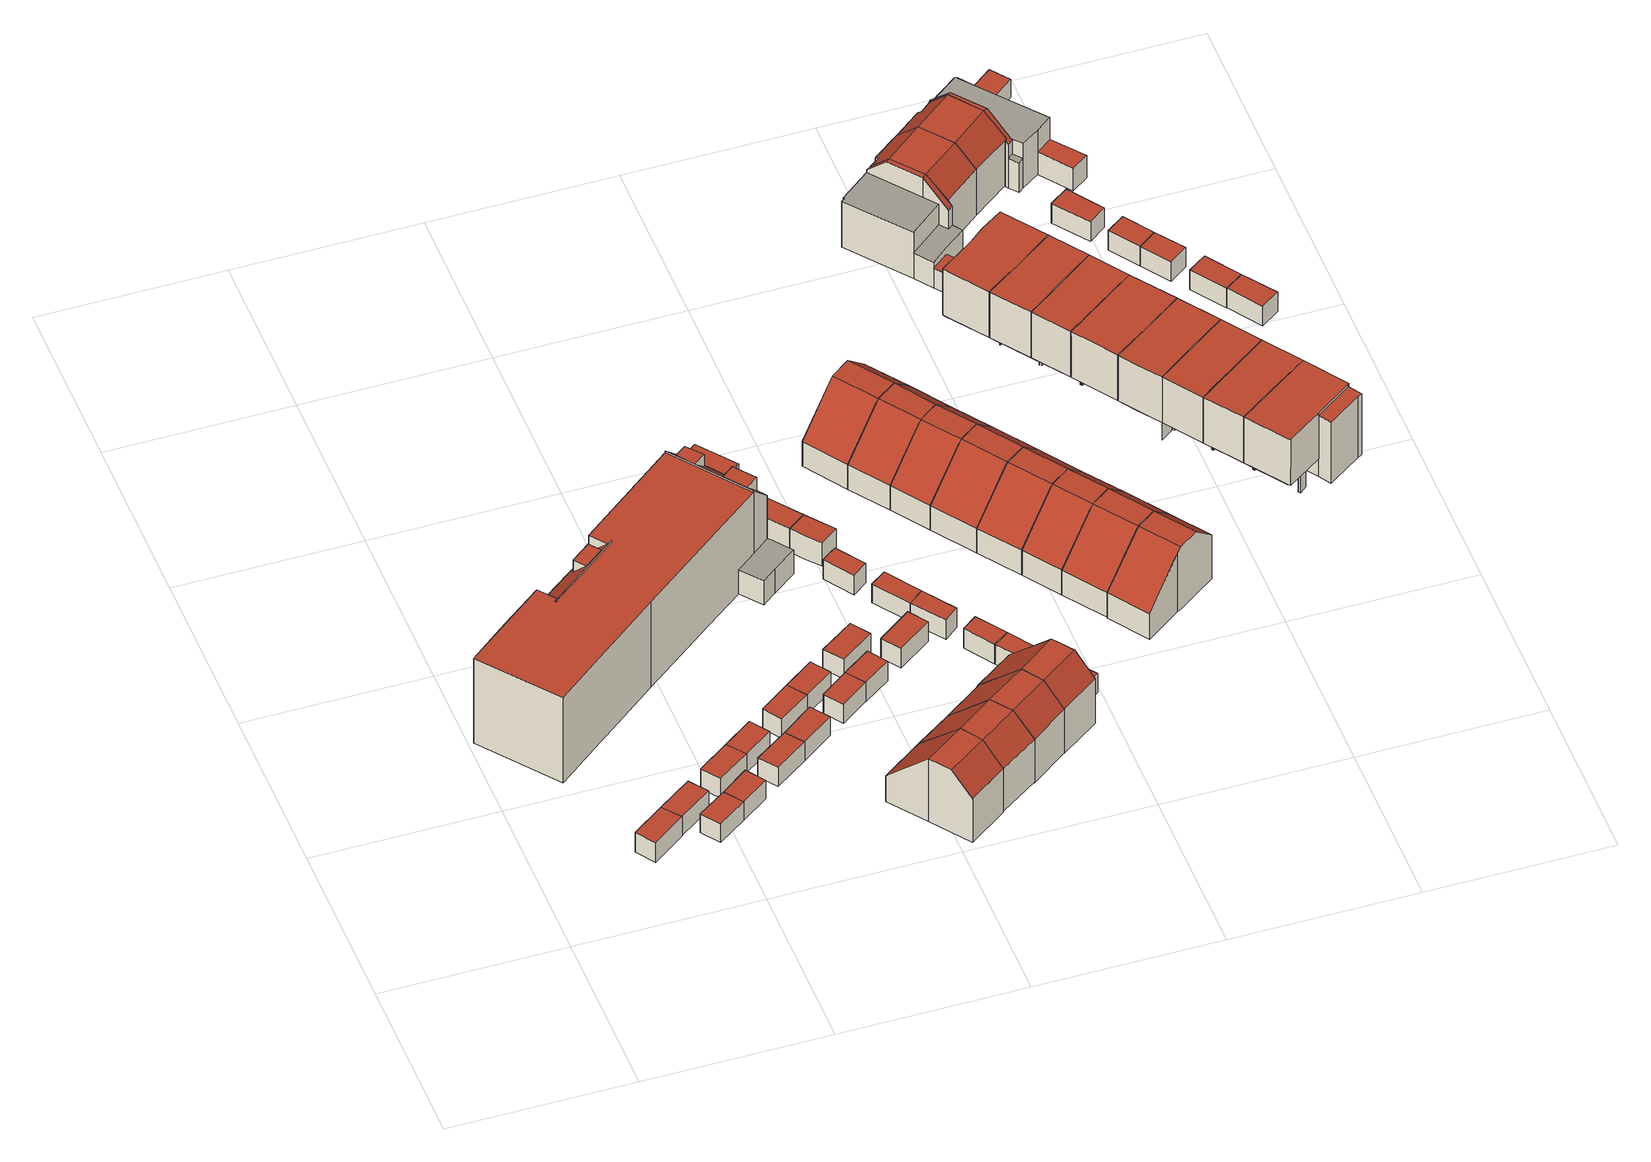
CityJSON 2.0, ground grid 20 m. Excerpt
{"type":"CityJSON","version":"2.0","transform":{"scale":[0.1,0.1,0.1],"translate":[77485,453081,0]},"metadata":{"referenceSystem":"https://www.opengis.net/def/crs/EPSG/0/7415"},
"CityObjects":{
"building1":{"type":"Building","attributes":{"Volume":26.71,"Dakoppervlakte":10.58,"Muuroppervlakte":34.33,"Vloeroppervlakte":10.58,"hoogte_Z_max_in_m_NAP":2.97,"GEB_DOEL":"onbekend","dateOfConstruction":"1979-01-01","measuredHeight":2.52},"geometry":[{"type":"Solid","lod":"2","boundaries":[[[[0,1,2,3]],[[4,5,6,7]],[[3,5,4,0]],[[3,2,6,5]],[[6,2,1,7]],[[0,4,7,1]]]],"semantics":{"surfaces":[{"type":"GroundSurface"},{"type":"RoofSurface"},{"type":"WallSurface"}],"values":[[0,1,2,2,2,2]]}}]},
"building2":{"type":"Building","attributes":{"Volume":26.73,"Dakoppervlakte":10.63,"Muuroppervlakte":34.3,"Vloeroppervlakte":10.63,"hoogte_Z_max_in_m_NAP":2.97,"GEB_DOEL":"onbekend","dateOfConstruction":"1979-01-01","measuredHeight":2.51},"geometry":[{"type":"Solid","lod":"2","boundaries":[[[[8,9,10,11]],[[12,13,4,7]],[[10,9,7,4]],[[12,7,9,8]],[[11,13,12,8]],[[11,10,4,13]]]],"semantics":{"surfaces":[{"type":"GroundSurface"},{"type":"RoofSurface"},{"type":"WallSurface"}],"values":[[0,1,2,2,2,2]]}}]},
"building3":{"type":"Building","attributes":{"Volume":22.64,"Dakoppervlakte":9.04,"Muuroppervlakte":30.84,"Vloeroppervlakte":9.04,"hoogte_Z_max_in_m_NAP":2.97,"GEB_DOEL":"onbekend","dateOfConstruction":"1979-01-01","measuredHeight":2.51},"geometry":[{"type":"Solid","lod":"2","boundaries":[[[[14,15,16,17]],[[18,19,20,21]],[[15,19,18,16]],[[15,14,20,19]],[[17,21,20,14]],[[18,21,17,16]]]],"semantics":{"surfaces":[{"type":"GroundSurface"},{"type":"RoofSurface"},{"type":"WallSurface"}],"values":[[0,1,2,2,2,2]]}}]},
"building4":{"type":"Building","attributes":{"Volume":22.48,"Dakoppervlakte":9.05,"Muuroppervlakte":30.59,"Vloeroppervlakte":9.05,"hoogte_Z_max_in_m_NAP":2.97,"GEB_DOEL":"onbekend","dateOfConstruction":"1979-01-01","measuredHeight":2.48},"geometry":[{"type":"Solid","lod":"2","boundaries":[[[[16,22,23,17]],[[18,21,24,25]],[[16,17,21,18]],[[17,23,24,21]],[[22,25,24,23]],[[25,22,16,18]]]],"semantics":{"surfaces":[{"type":"GroundSurface"},{"type":"RoofSurface"},{"type":"WallSurface"}],"values":[[0,1,2,2,2,2]]}}]},
"building5":{"type":"Building","attributes":{"Volume":25.51,"Dakoppervlakte":10.01,"Muuroppervlakte":33.46,"Vloeroppervlakte":10.01,"hoogte_Z_max_in_m_NAP":2.97,"GEB_DOEL":"onbekend","dateOfConstruction":"1979-01-01","measuredHeight":2.55},"geometry":[{"type":"Solid","lod":"2","boundaries":[[[[26,27,28,29]],[[30,31,32,33]],[[26,29,32,31]],[[29,28,33,32]],[[30,33,28,27]],[[26,31,30,27]]]],"semantics":{"surfaces":[{"type":"GroundSurface"},{"type":"RoofSurface"},{"type":"WallSurface"}],"values":[[0,1,2,2,2,2]]}}]},
"building6":{"type":"Building","attributes":{"Volume":4342.75,"Dakoppervlakte":389.38,"Muuroppervlakte":1122.23,"Vloeroppervlakte":396.57,"hoogte_Z_max_in_m_NAP":12.02,"GEB_DOEL":"woonfunctie","dateOfConstruction":"1979-01-01","measuredHeight":11.56},"children":["building6-1","building6-2","building6-3"],"geometry":[{"type":"Solid","lod":"2","boundaries":[[[[34,35,36,37,38,39,40,41]],[[42,43,44,45,46,47,48,49,50,51,52,53,54,55,56,57,58,59,60,61,62,63,64,65]],[[66,67,68,69,70,71,72,73,74]],[[75,76,77,78,79,80,81,82,83,84,85,86,87,88,89,90,91,92,93]],[[94,95,93,92,96,97,80,79],[98,99,100,101]],[[102,103,104,105,106,107,108],[109,110,111,112],[113,114,115,116]],[[117,118,119,120,121,122]],[[123,124,125,126,127,128,129,130,131,132,133,134]],[[59,58,84,83]],[[55,87,86,85,84,58,57,56]],[[65,64,63,96,91,90]],[[96,92,91]],[[81,80,97]],[[60,59,83,82,81,97,62,61]],[[77,76,75,95,94,78]],[[75,93,95]],[[96,63,62,97]],[[79,78,94]],[[104,103,133,132,117]],[[105,122,125,124,106]],[[90,107,106,124,42,65]],[[102,68,46,45,133,103]],[[119,118,131,41,40]],[[39,120,119,40]],[[121,120,39,38,126]],[[125,122,121,126]],[[70,53,52,71]],[[71,52,51,50,73,72]],[[73,50,49,74]],[[67,66,74,49,48,47]],[[47,46,68,67]],[[108,89,69,68,102]],[[88,87,55,54,53,70,69,89]],[[107,90,89,108]],[[124,123,43,42]],[[134,44,43,123]],[[44,134,133,45]],[[34,41,131,130]],[[35,34,130,129]],[[36,35,129,128]],[[37,36,128,127]],[[126,38,37,127]],[[104,117,122,105]],[[117,132,131,118]],[[135,98,101,136]],[[136,101,100]],[[135,136,100,99]],[[135,99,98]],[[110,109,137,138]],[[109,112,137]],[[138,137,112,111]],[[138,111,110]],[[115,139,140,116]],[[115,114,139]],[[140,139,114,113]],[[113,116,140]]]],"semantics":{"surfaces":[{"type":"GroundSurface"},{"type":"OuterFloorSurface"},{"type":"RoofSurface"},{"type":"OuterCeilingSurface"},{"type":"WallSurface"}],"values":[[0,0,1,2,2,2,2,3,4,4,4,4,4,4,4,4,4,4,4,4,4,4,4,4,4,4,4,4,4,4,4,4,4,4,4,4,4,4,4,4,4,4,4,4,2,4,4,4,2,4,4,4,2,4,4,4]]}}]},
"building6-1":{"type":"BuildingInstallation","attributes":{"relationToConstruction":"outside"},"parents":["building6"],"geometry":[{"type":"MultiSurface","lod":"2","boundaries":[[[135,98,101,136]],[[136,101,100]],[[135,136,100,99]],[[135,99,98]]],"semantics":{"surfaces":[{"type":"RoofSurface"},{"type":"WallSurface"}],"values":[0,1,1,1]}}]},
"building6-2":{"type":"BuildingInstallation","attributes":{"relationToConstruction":"outside"},"parents":["building6"],"geometry":[{"type":"MultiSurface","lod":"2","boundaries":[[[110,109,137,138]],[[109,112,137]],[[138,137,112,111]],[[138,111,110]]],"semantics":{"surfaces":[{"type":"RoofSurface"},{"type":"WallSurface"}],"values":[0,1,1,1]}}]},
"building6-3":{"type":"BuildingInstallation","attributes":{"relationToConstruction":"outside"},"parents":["building6"],"geometry":[{"type":"MultiSurface","lod":"2","boundaries":[[[115,139,140,116]],[[115,114,139]],[[140,139,114,113]],[[113,116,140]]],"semantics":{"surfaces":[{"type":"RoofSurface"},{"type":"WallSurface"}],"values":[0,1,1,1]}}]},
"building7":{"type":"Building","attributes":{"Volume":23.68,"Dakoppervlakte":9.41,"Muuroppervlakte":31.78,"Vloeroppervlakte":9.41,"hoogte_Z_max_in_m_NAP":2.97,"GEB_DOEL":"onbekend","dateOfConstruction":"1979-01-01","measuredHeight":2.52},"geometry":[{"type":"Solid","lod":"2","boundaries":[[[[141,142,143,144]],[[145,146,31,30]],[[143,142,30,31]],[[142,141,145,30]],[[145,141,144,146]],[[146,144,143,31]]]],"semantics":{"surfaces":[{"type":"GroundSurface"},{"type":"RoofSurface"},{"type":"WallSurface"}],"values":[[0,1,2,2,2,2]]}}]},
"building8":{"type":"Building","attributes":{"Volume":25.99,"Dakoppervlakte":10.45,"Muuroppervlakte":33.55,"Vloeroppervlakte":10.45,"hoogte_Z_max_in_m_NAP":2.97,"GEB_DOEL":"onbekend","dateOfConstruction":"1979-01-01","measuredHeight":2.49},"geometry":[{"type":"Solid","lod":"2","boundaries":[[[[147,148,149,150]],[[151,152,153,154]],[[150,152,151,147]],[[150,149,153,152]],[[148,154,153,149]],[[154,148,147,151]]]],"semantics":{"surfaces":[{"type":"GroundSurface"},{"type":"RoofSurface"},{"type":"WallSurface"}],"values":[[0,1,2,2,2,2]]}}]},
"building9":{"type":"Building","attributes":{"Volume":26.31,"Dakoppervlakte":10.45,"Muuroppervlakte":33.96,"Vloeroppervlakte":10.45,"hoogte_Z_max_in_m_NAP":2.97,"GEB_DOEL":"onbekend","dateOfConstruction":"1979-01-01","measuredHeight":2.52},"geometry":[{"type":"Solid","lod":"2","boundaries":[[[[155,148,147,156]],[[157,158,151,154]],[[147,148,154,151]],[[148,155,157,154]],[[157,155,156,158]],[[156,147,151,158]]]],"semantics":{"surfaces":[{"type":"GroundSurface"},{"type":"RoofSurface"},{"type":"WallSurface"}],"values":[[0,1,2,2,2,2]]}}]},
"building10":{"type":"Building","attributes":{"Volume":25.04,"Dakoppervlakte":9.87,"Muuroppervlakte":33.01,"Vloeroppervlakte":9.87,"hoogte_Z_max_in_m_NAP":2.97,"GEB_DOEL":"onbekend","dateOfConstruction":"1979-01-01","measuredHeight":2.54},"geometry":[{"type":"Solid","lod":"2","boundaries":[[[[159,160,161,162]],[[163,164,165,166]],[[162,164,163,159]],[[162,161,165,164]],[[160,166,165,161]],[[160,159,163,166]]]],"semantics":{"surfaces":[{"type":"GroundSurface"},{"type":"RoofSurface"},{"type":"WallSurface"}],"values":[[0,1,2,2,2,2]]}}]},
"building11":{"type":"Building","attributes":{"Volume":24.36,"Dakoppervlakte":9.55,"Muuroppervlakte":32.52,"Vloeroppervlakte":9.55,"hoogte_Z_max_in_m_NAP":2.97,"GEB_DOEL":"onbekend","dateOfConstruction":"1979-01-01","measuredHeight":2.55},"geometry":[{"type":"Solid","lod":"2","boundaries":[[[[167,160,159,168]],[[169,170,163,166]],[[159,160,166,163]],[[160,167,169,166]],[[168,170,169,167]],[[159,163,170,168]]]],"semantics":{"surfaces":[{"type":"GroundSurface"},{"type":"RoofSurface"},{"type":"WallSurface"}],"values":[[0,1,2,2,2,2]]}}]},
"building12":{"type":"Building","attributes":{"Volume":361.46,"Dakoppervlakte":69.65,"Muuroppervlakte":185.6,"Vloeroppervlakte":53.46,"hoogte_Z_max_in_m_NAP":8.83,"GEB_DOEL":"woonfunctie","dateOfConstruction":"1979-01-01","measuredHeight":8.3},"geometry":[{"type":"Solid","lod":"2","boundaries":[[[[171,172,173,174,175,176,177,178]],[[179,180,181,182]],[[183,184,181,180]],[[183,185,186,184]],[[174,173,182,181,184,175]],[[173,172,179,182]],[[177,176,186,185]],[[186,176,175,184]],[[178,177,185,183,180,179,172,171]]]],"semantics":{"surfaces":[{"type":"GroundSurface"},{"type":"RoofSurface"},{"type":"WallSurface"}],"values":[[0,1,1,1,2,2,2,2,2]]}}]},
"building13":{"type":"Building","attributes":{"Volume":22.53,"Dakoppervlakte":9.01,"Muuroppervlakte":30.74,"Vloeroppervlakte":9.01,"hoogte_Z_max_in_m_NAP":2.97,"GEB_DOEL":"onbekend","dateOfConstruction":"1979-01-01","measuredHeight":2.5},"geometry":[{"type":"Solid","lod":"2","boundaries":[[[[187,188,189,190]],[[191,192,193,194]],[[189,188,194,193]],[[188,187,191,194]],[[190,192,191,187]],[[189,193,192,190]]]],"semantics":{"surfaces":[{"type":"GroundSurface"},{"type":"RoofSurface"},{"type":"WallSurface"}],"values":[[0,1,2,2,2,2]]}}]},
"building14":{"type":"Building","attributes":{"Volume":22.7,"Dakoppervlakte":9,"Muuroppervlakte":30.99,"Vloeroppervlakte":9,"hoogte_Z_max_in_m_NAP":2.97,"GEB_DOEL":"onbekend","dateOfConstruction":"1979-01-01","measuredHeight":2.52},"geometry":[{"type":"Solid","lod":"2","boundaries":[[[[195,196,197,198]],[[193,192,199,200]],[[192,193,195,198]],[[198,197,199,192]],[[199,197,196,200]],[[195,193,200,196]]]],"semantics":{"surfaces":[{"type":"GroundSurface"},{"type":"RoofSurface"},{"type":"WallSurface"}],"values":[[0,1,2,2,2,2]]}}]},
"building15":{"type":"Building","attributes":{"Volume":27.38,"Dakoppervlakte":10.67,"Muuroppervlakte":35.08,"Vloeroppervlakte":12.13,"hoogte_Z_max_in_m_NAP":2.97,"GEB_DOEL":"onbekend","dateOfConstruction":"1979-01-01","measuredHeight":2.57},"geometry":[{"type":"Solid","lod":"2","boundaries":[[[[201,202,203,204]],[[205,206,207,208]],[[205,201,204,206]],[[203,207,206,204]],[[202,208,207,203]],[[202,201,205,208]]]],"semantics":{"surfaces":[{"type":"GroundSurface"},{"type":"RoofSurface"},{"type":"WallSurface"}],"values":[[0,1,2,2,2,2]]}}]},
"building16":{"type":"Building","attributes":{"Volume":340.91,"Dakoppervlakte":65.6,"Muuroppervlakte":182.63,"Vloeroppervlakte":50.4,"hoogte_Z_max_in_m_NAP":8.83,"GEB_DOEL":"woonfunctie","dateOfConstruction":"1979-01-01","measuredHeight":8.27},"geometry":[{"type":"Solid","lod":"2","boundaries":[[[[209,210,211,212,213,214,215,216]],[[180,217,218,183]],[[183,218,219,185]],[[220,217,180,179]],[[215,219,218,216]],[[185,219,215,214]],[[210,220,179,211]],[[218,217,220,210,209,216]],[[212,211,179,180,183,185,214,213]]]],"semantics":{"surfaces":[{"type":"GroundSurface"},{"type":"RoofSurface"},{"type":"WallSurface"}],"values":[[0,1,1,1,2,2,2,2,2]]}}]},
"building17":{"type":"Building","attributes":{"Volume":37.18,"Dakoppervlakte":13.52,"Muuroppervlakte":44.12,"Vloeroppervlakte":13.52,"hoogte_Z_max_in_m_NAP":3.51,"GEB_DOEL":"onbekend","dateOfConstruction":"1979-01-01","measuredHeight":2.75},"geometry":[{"type":"Solid","lod":"2","boundaries":[[[[221,222,223,224,225]],[[226,227,228,229,230]],[[221,225,226,230]],[[224,227,226,225]],[[227,224,223,222,229,228]],[[222,221,230,229]]]],"semantics":{"surfaces":[{"type":"GroundSurface"},{"type":"RoofSurface"},{"type":"WallSurface"}],"values":[[0,1,2,2,2,2]]}}]},
"building18":{"type":"Building","attributes":{"Volume":359.3,"Dakoppervlakte":68.65,"Muuroppervlakte":186.5,"Vloeroppervlakte":52.71,"hoogte_Z_max_in_m_NAP":8.83,"GEB_DOEL":"woonfunctie","dateOfConstruction":"1979-01-01","measuredHeight":8.35},"geometry":[{"type":"Solid","lod":"2","boundaries":[[[[231,232,233,234,235,236,237,238,239]],[[240,241,217,220]],[[218,217,241,242]],[[243,244,219,218,242]],[[243,242,241,240,235,234,233,232]],[[237,236,220,217,218,219,239,238]],[[240,220,236,235]],[[219,244,243,232,231,239]]]],"semantics":{"surfaces":[{"type":"GroundSurface"},{"type":"RoofSurface"},{"type":"WallSurface"}],"values":[[0,1,1,1,2,2,2,2]]}}]},
"building19":{"type":"Building","attributes":{"Volume":27.81,"Dakoppervlakte":11,"Muuroppervlakte":35.24,"Vloeroppervlakte":11,"hoogte_Z_max_in_m_NAP":2.97,"GEB_DOEL":"onbekend","dateOfConstruction":"1979-01-01","measuredHeight":2.53},"geometry":[{"type":"Solid","lod":"2","boundaries":[[[[245,246,247,248]],[[249,250,251,252]],[[247,251,250,248]],[[251,247,246,252]],[[245,249,252,246]],[[250,249,245,248]]]],"semantics":{"surfaces":[{"type":"GroundSurface"},{"type":"RoofSurface"},{"type":"WallSurface"}],"values":[[0,1,2,2,2,2]]}}]},
"building20":{"type":"Building","attributes":{"Volume":27.63,"Dakoppervlakte":8.92,"Muuroppervlakte":37.95,"Vloeroppervlakte":8.92,"hoogte_Z_max_in_m_NAP":3.51,"GEB_DOEL":"onbekend","dateOfConstruction":"1979-01-01","measuredHeight":3.1},"geometry":[{"type":"Solid","lod":"2","boundaries":[[[[253,254,255,256,257]],[[258,230,229,259,260]],[[256,255,258,260]],[[254,230,258,255]],[[254,253,229,230]],[[253,257,256,260,259,229]]]],"semantics":{"surfaces":[{"type":"GroundSurface"},{"type":"RoofSurface"},{"type":"WallSurface"}],"values":[[0,1,2,2,2,2]]}}]},
"building21":{"type":"Building","attributes":{"Volume":18.77,"Dakoppervlakte":7.33,"Muuroppervlakte":29.19,"Vloeroppervlakte":7.33,"hoogte_Z_max_in_m_NAP":2.99,"GEB_DOEL":"onbekend","dateOfConstruction":"1979-01-01","measuredHeight":2.56},"geometry":[{"type":"MultiSurface","lod":"2","boundaries":[[[261,262,263,264,265]],[[266,267,268,269,270]],[[268,265,264,263,270]],[[263,262,266,270]],[[261,267,266,262]],[[265,268,267,261]]],"semantics":{"surfaces":[{"type":"GroundSurface"},{"type":"RoofSurface"},{"type":"WallSurface"}],"values":[0,1,2,2,2,2]}}]},
"building22":{"type":"Building","attributes":{"Volume":22.37,"Dakoppervlakte":8.81,"Muuroppervlakte":32.76,"Vloeroppervlakte":8.81,"hoogte_Z_max_in_m_NAP":2.99,"GEB_DOEL":"onbekend","dateOfConstruction":"1979-01-01","measuredHeight":2.54},"geometry":[{"type":"Solid","lod":"2","boundaries":[[[[271,272,273,274]],[[275,276,277,278]],[[273,272,278,277]],[[278,272,271,275]],[[274,276,275,271]],[[274,273,277,276]]]],"semantics":{"surfaces":[{"type":"GroundSurface"},{"type":"RoofSurface"},{"type":"WallSurface"}],"values":[[0,1,2,2,2,2]]}}]},
"building23":{"type":"Building","attributes":{"Volume":20.79,"Dakoppervlakte":8.11,"Muuroppervlakte":31.36,"Vloeroppervlakte":8.11,"hoogte_Z_max_in_m_NAP":2.99,"GEB_DOEL":"onbekend","dateOfConstruction":"1979-01-01","measuredHeight":2.56},"geometry":[{"type":"Solid","lod":"2","boundaries":[[[[279,280,281,282]],[[277,283,284,278]],[[279,282,283,277]],[[282,281,284,283]],[[280,278,284,281]],[[279,277,278,280]]]],"semantics":{"surfaces":[{"type":"GroundSurface"},{"type":"RoofSurface"},{"type":"WallSurface"}],"values":[[0,1,2,2,2,2]]}}]},
"building24":{"type":"Building","attributes":{"Volume":357.18,"Dakoppervlakte":67.71,"Muuroppervlakte":187.38,"Vloeroppervlakte":52.01,"hoogte_Z_max_in_m_NAP":8.83,"GEB_DOEL":"woonfunctie","dateOfConstruction":"1979-01-01","measuredHeight":8.39},"geometry":[{"type":"Solid","lod":"2","boundaries":[[[[285,286,287,288,289,290,291,292]],[[293,294,241,240]],[[241,294,295,242]],[[242,295,296,243]],[[286,296,295,287]],[[243,296,286,285]],[[293,240,290,289]],[[295,294,293,289,288,287]],[[291,290,240,241,242,243,285,292]]]],"semantics":{"surfaces":[{"type":"GroundSurface"},{"type":"RoofSurface"},{"type":"WallSurface"}],"values":[[0,1,1,1,2,2,2,2,2]]}}]},
"building25":{"type":"Building","attributes":{"Volume":19.16,"Dakoppervlakte":7.46,"Muuroppervlakte":29.48,"Vloeroppervlakte":7.46,"hoogte_Z_max_in_m_NAP":2.99,"GEB_DOEL":"onbekend","dateOfConstruction":"1979-01-01","measuredHeight":2.57},"geometry":[{"type":"Solid","lod":"2","boundaries":[[[[297,298,299,300]],[[301,302,303,304]],[[297,300,304,303]],[[300,299,301,304]],[[298,302,301,299]],[[302,298,297,303]]]],"semantics":{"surfaces":[{"type":"GroundSurface"},{"type":"RoofSurface"},{"type":"WallSurface"}],"values":[[0,1,2,2,2,2]]}}]},
"building26":{"type":"Building","attributes":{"Volume":19.4,"Dakoppervlakte":7.45,"Muuroppervlakte":29.85,"Vloeroppervlakte":7.45,"hoogte_Z_max_in_m_NAP":2.99,"GEB_DOEL":"onbekend","dateOfConstruction":"1979-01-01","measuredHeight":2.61},"geometry":[{"type":"Solid","lod":"2","boundaries":[[[[297,300,305,306]],[[303,307,308,304]],[[297,306,307,303]],[[308,307,306,305]],[[300,304,308,305]],[[297,303,304,300]]]],"semantics":{"surfaces":[{"type":"GroundSurface"},{"type":"RoofSurface"},{"type":"WallSurface"}],"values":[[0,1,2,2,2,2]]}}]},
"building27":{"type":"Building","attributes":{"Volume":27.61,"Dakoppervlakte":10.99,"Muuroppervlakte":34.96,"Vloeroppervlakte":10.99,"hoogte_Z_max_in_m_NAP":2.99,"GEB_DOEL":"onbekend","dateOfConstruction":"1979-01-01","measuredHeight":2.51},"geometry":[{"type":"Solid","lod":"2","boundaries":[[[[309,310,311,312]],[[313,314,315,316]],[[312,314,313,309]],[[312,311,315,314]],[[310,316,315,311]],[[316,310,309,313]]]],"semantics":{"surfaces":[{"type":"GroundSurface"},{"type":"RoofSurface"},{"type":"WallSurface"}],"values":[[0,1,2,2,2,2]]}}]},
"building28":{"type":"Building","attributes":{"Volume":376.79,"Dakoppervlakte":72.17,"Muuroppervlakte":187.95,"Vloeroppervlakte":55.83,"hoogte_Z_max_in_m_NAP":9.15,"GEB_DOEL":"woonfunctie","dateOfConstruction":"1979-01-01","measuredHeight":8.27},"geometry":[{"type":"Solid","lod":"2","boundaries":[[[[317,318,319,320,321,322,323,324]],[[325,326,327,328]],[[329,330,327,326]],[[331,332,325,328]],[[331,328,327,319,318,317]],[[317,324,332,331]],[[321,320,330,329]],[[319,327,330,320]],[[332,324,323,322,321,329,326,325]]]],"semantics":{"surfaces":[{"type":"GroundSurface"},{"type":"RoofSurface"},{"type":"WallSurface"}],"values":[[0,1,1,1,2,2,2,2,2]]}}]},
"building29":{"type":"Building","attributes":{"Volume":341.43,"Dakoppervlakte":65.79,"Muuroppervlakte":182.32,"Vloeroppervlakte":50.9,"hoogte_Z_max_in_m_NAP":9.15,"GEB_DOEL":"woonfunctie","dateOfConstruction":"1979-01-01","measuredHeight":8.23},"geometry":[{"type":"Solid","lod":"2","boundaries":[[[[324,323,322,321,333,334,335,336]],[[332,337,338,325]],[[329,326,339,340]],[[339,326,325,338]],[[324,332,325,326,322,323]],[[324,336,337,332]],[[340,333,321,329]],[[326,329,321,322]],[[337,336,335,334,333,340,339,338]]]],"semantics":{"surfaces":[{"type":"GroundSurface"},{"type":"RoofSurface"},{"type":"WallSurface"}],"values":[[0,1,1,1,2,2,2,2,2]]}}]},
"building30":{"type":"Building","attributes":{"Volume":329.2,"Dakoppervlakte":62.95,"Muuroppervlakte":181.96,"Vloeroppervlakte":48.7,"hoogte_Z_max_in_m_NAP":9.15,"GEB_DOEL":"woonfunctie","dateOfConstruction":"1979-01-01","measuredHeight":8.29},"geometry":[{"type":"Solid","lod":"2","boundaries":[[[[333,341,342,343,344,336,335,334]],[[345,346,339,338]],[[347,340,339,346]],[[337,348,345,338]],[[338,339,334,335,336,337]],[[336,344,348,337]],[[341,333,340,347]],[[334,339,340,333]],[[348,344,343,342,341,347,346,345]]]],"semantics":{"surfaces":[{"type":"GroundSurface"},{"type":"RoofSurface"},{"type":"WallSurface"}],"values":[[0,1,1,1,2,2,2,2,2]]}}]},
"building31":{"type":"Building","attributes":{"Volume":379.45,"Dakoppervlakte":72.59,"Muuroppervlakte":188.64,"Vloeroppervlakte":56.15,"hoogte_Z_max_in_m_NAP":9.15,"GEB_DOEL":"woonfunctie","dateOfConstruction":"1979-01-01","measuredHeight":8.29},"geometry":[{"type":"Solid","lod":"2","boundaries":[[[[341,349,350,351,352,344,343,342]],[[348,353,354,345]],[[345,354,355,346]],[[356,347,346,355]],[[350,349,356,355]],[[349,341,347,356]],[[344,352,353,348]],[[352,351,350,355,354,353]],[[347,341,342,343,344,348,345,346]]]],"semantics":{"surfaces":[{"type":"GroundSurface"},{"type":"RoofSurface"},{"type":"WallSurface"}],"values":[[0,1,1,1,2,2,2,2,2]]}}]},
"building32":{"type":"Building","attributes":{"Volume":364.55,"Dakoppervlakte":69.95,"Muuroppervlakte":186.25,"Vloeroppervlakte":54.11,"hoogte_Z_max_in_m_NAP":9.15,"GEB_DOEL":"woonfunctie","dateOfConstruction":"1979-01-01","measuredHeight":8.27},"geometry":[{"type":"Solid","lod":"2","boundaries":[[[[357,358,352,351,350,349,359,360]],[[361,354,353,362]],[[355,354,361,363]],[[363,364,356,355]],[[360,359,364,363,361,357]],[[364,359,349,356]],[[352,358,362,353]],[[361,362,358,357]],[[356,349,350,351,352,353,354,355]]]],"semantics":{"surfaces":[{"type":"GroundSurface"},{"type":"RoofSurface"},{"type":"WallSurface"}],"values":[[0,1,1,1,2,2,2,2,2]]}}]},
"building33":{"type":"Building","attributes":{"Volume":329.26,"Dakoppervlakte":63.24,"Muuroppervlakte":181.44,"Vloeroppervlakte":48.92,"hoogte_Z_max_in_m_NAP":9.15,"GEB_DOEL":"woonfunctie","dateOfConstruction":"1979-01-01","measuredHeight":8.26},"geometry":[{"type":"Solid","lod":"2","boundaries":[[[[365,358,357,360,359,366,367,368]],[[362,369,370,361]],[[363,361,370,371]],[[363,371,372,364]],[[358,362,361,357]],[[358,365,369,362]],[[372,366,359,364]],[[361,363,364,359,360,357]],[[367,366,372,371,370,369,365,368]]]],"semantics":{"surfaces":[{"type":"GroundSurface"},{"type":"RoofSurface"},{"type":"WallSurface"}],"values":[[0,1,1,1,2,2,2,2,2]]}}]},
"building34":{"type":"Building","attributes":{"Volume":372.31,"Dakoppervlakte":71.28,"Muuroppervlakte":187.76,"Vloeroppervlakte":55.13,"hoogte_Z_max_in_m_NAP":9.15,"GEB_DOEL":"woonfunctie","dateOfConstruction":"1979-01-01","measuredHeight":8.29},"geometry":[{"type":"Solid","lod":"2","boundaries":[[[[367,366,373,374,375,376,377,365,368]],[[372,371,378,379]],[[369,380,381,382,370]],[[371,370,382,378]],[[374,373,379,378,382,375]],[[373,366,372,379]],[[376,381,380,369,365,377]],[[382,381,376,375]],[[372,366,367,368,365,369,370,371]]]],"semantics":{"surfaces":[{"type":"GroundSurface"},{"type":"RoofSurface"},{"type":"WallSurface"}],"values":[[0,1,1,1,2,2,2,2,2]]}}]},
"building35":{"type":"Building","attributes":{"Volume":351.29,"Dakoppervlakte":67,"Muuroppervlakte":185.83,"Vloeroppervlakte":51.81,"hoogte_Z_max_in_m_NAP":9.15,"GEB_DOEL":"woonfunctie","dateOfConstruction":"1979-01-01","measuredHeight":8.32},"geometry":[{"type":"Solid","lod":"2","boundaries":[[[[383,384,385,386,387,388,389,390,391]],[[392,393,394,382,381]],[[395,378,382,394]],[[379,378,395,396]],[[390,381,382,391]],[[390,389,392,381]],[[393,392,389,388]],[[396,395,394,393,388,387,386,385]],[[384,379,396,385]],[[382,378,379,384,383,391]]]],"semantics":{"surfaces":[{"type":"GroundSurface"},{"type":"RoofSurface"},{"type":"WallSurface"}],"values":[[0,1,1,1,2,2,2,2,2,2]]}}]},
"building36":{"type":"Building","attributes":{"Volume":342.19,"Dakoppervlakte":16.2,"Muuroppervlakte":243.6,"Vloeroppervlakte":65.14,"hoogte_Z_max_in_m_NAP":9.58,"GEB_DOEL":"woonfunctie","dateOfConstruction":"1979-01-01","measuredHeight":8.69},"geometry":[{"type":"Solid","lod":"2","boundaries":[[[[397,398,399,400,401,402,403,404,405,406,407,408,409,410,411,412]],[[413,414,415,416,417,418,419]],[[420,421,422,423,424,425,426]],[[427,428,429,430,431]],[[432,433,427,431]],[[432,434,435,436,433]],[[437,438,439,440]],[[401,400,413,419]],[[400,399,414,413]],[[415,414,399,398]],[[398,397,425,416,415]],[[397,412,439,426,425]],[[429,422,407,406,430]],[[430,406,405,404,403,434,432,431]],[[403,402,435,434]],[[436,435,402,401,419]],[[423,422,429,428]],[[439,412,411,440]],[[411,410,437,440]],[[437,410,409,438]],[[421,420,426,439,438,409,408]],[[416,425,424,417]],[[427,418,417,424,423,428]],[[427,433,436,419,418]],[[421,408,407,422]]]],"semantics":{"surfaces":[{"type":"GroundSurface"},{"type":"OuterFloorSurface"},{"type":"RoofSurface"},{"type":"WallSurface"}],"values":[[0,1,1,2,2,2,2,3,3,3,3,3,3,3,3,3,3,3,3,3,3,3,3,3,3]]}}]},
"building37":{"type":"Building","attributes":{"Volume":399.58,"Dakoppervlakte":54.75,"Muuroppervlakte":240.39,"Vloeroppervlakte":29.32,"hoogte_Z_max_in_m_NAP":9.17,"GEB_DOEL":"woonfunctie","dateOfConstruction":"1979-01-01","measuredHeight":8.35},"geometry":[{"type":"MultiSurface","lod":"2","boundaries":[[[441,442,443,444,445]],[[446,447,448,449]],[[450,451,452,453,454,455,456,457,458]],[[459,460,461,462,463,464,465,466,467,468]],[[443,442,462,455,454]],[[461,456,455,462]],[[456,461,460,459,457]],[[445,444,453,452]],[[443,454,453,444]],[[446,449,468,467]],[[467,466,447,446]],[[465,464,462,442,441]],[[445,452,451,450,458,457,459,468,449,448,447,466,465,441]]],"semantics":{"surfaces":[{"type":"GroundSurface"},{"type":"RoofSurface"},{"type":"OuterCeilingSurface"},{"type":"WallSurface"}],"values":[0,0,1,2,3,3,3,3,3,3,3,3,3]}}]},
"building38":{"type":"Building","attributes":{"Volume":347.29,"Dakoppervlakte":47.59,"Muuroppervlakte":233.28,"Vloeroppervlakte":25.3,"hoogte_Z_max_in_m_NAP":9.17,"GEB_DOEL":"woonfunctie","dateOfConstruction":"1979-01-01","measuredHeight":8.36},"geometry":[{"type":"MultiSurface","lod":"2","boundaries":[[[469,470,441,445]],[[471,449,448,447,472]],[[473,474,475,476]],[[477,478,479,480,452,451,481,450,457,482]],[[483,484,466,465,485,486,487,488,489,490,459,468]],[[457,459,490,482]],[[452,480,469,445]],[[465,466,447,448,449,468,459,457,450,451,452,445,441]],[[465,441,470,485]],[[466,484,472,447]],[[484,483,471,472]],[[483,468,449,471]],[[489,488,474,473]],[[488,487,475,474]],[[486,476,475,487]],[[469,480,479,478,477,482,490,489,473,476,486,485,470]]],"semantics":{"surfaces":[{"type":"GroundSurface"},{"type":"RoofSurface"},{"type":"OuterCeilingSurface"},{"type":"WallSurface"}],"values":[0,0,0,1,2,3,3,3,3,3,3,3,3,3,3,3]}}]},
"building39":{"type":"Building","attributes":{"Volume":366.51,"Dakoppervlakte":56.99,"Muuroppervlakte":205.3,"Vloeroppervlakte":47.15,"hoogte_Z_max_in_m_NAP":9.58,"GEB_DOEL":"woonfunctie","dateOfConstruction":"1979-01-01","measuredHeight":8.4},"geometry":[{"type":"Solid","lod":"2","boundaries":[[[[491,492,493,494,495,496,497,498,499,500,501]],[[502,503,431,430]],[[504,432,431,503]],[[505,506,507,508,434,432,504]],[[503,495,494,493,505,504]],[[505,493,492,491,507,506]],[[491,501,508,507]],[[434,508,501,500]],[[432,434,500,499,498,497,430,431]],[[497,496,502,430]],[[496,495,503,502]]]],"semantics":{"surfaces":[{"type":"GroundSurface"},{"type":"RoofSurface"},{"type":"WallSurface"}],"values":[[0,1,1,1,2,2,2,2,2,2,2]]}}]},
"building40":{"type":"Building","attributes":{"Volume":335,"Dakoppervlakte":45.92,"Muuroppervlakte":229.4,"Vloeroppervlakte":24.48,"hoogte_Z_max_in_m_NAP":9.17,"GEB_DOEL":"woonfunctie","dateOfConstruction":"1979-01-01","measuredHeight":8.34},"geometry":[{"type":"Solid","lod":"2","boundaries":[[[[509,510,470,469]],[[511,473,476]],[[512,513,514,515]],[[516,517,490,489,518,486,485,519,520,521,522]],[[523,480,479,478,477,482,524,525,526]],[[482,490,517,524]],[[525,524,517,516,515,514,520]],[[520,519,526,525]],[[523,526,519,510,509]],[[509,469,480,523]],[[485,470,510,519]],[[511,476,486,518]],[[518,489,473,511]],[[512,515,516,522]],[[522,521,513,512]],[[520,514,513,521]],[[470,485,486,476,473,489,490,482,477,478,479,480,469]]]],"semantics":{"surfaces":[{"type":"GroundSurface"},{"type":"OuterCeilingSurface"},{"type":"RoofSurface"},{"type":"WallSurface"}],"values":[[0,0,0,1,2,3,3,3,3,3,3,3,3,3,3,3,3]]}}]},
"building41":{"type":"Building","attributes":{"Volume":397.47,"Dakoppervlakte":54.56,"Muuroppervlakte":240.09,"Vloeroppervlakte":29.08,"hoogte_Z_max_in_m_NAP":9.17,"GEB_DOEL":"woonfunctie","dateOfConstruction":"1979-01-01","measuredHeight":8.34},"geometry":[{"type":"Solid","lod":"2","boundaries":[[[[509,527,528,510]],[[514,529,530,515]],[[524,531,532,533,534,535,523,526,525,536]],[[537,538,539,517,516,540,541,520,519,542]],[[510,519,526,523,509]],[[526,519,520,525]],[[536,525,520,514,515,516]],[[516,517,524,536]],[[527,535,534,533,538,537,528]],[[535,527,509,523]],[[537,542,519,510,528]],[[529,514,520,541]],[[541,540,530,529]],[[516,515,530,540]],[[533,532,531,524,517,539,538]]]],"semantics":{"surfaces":[{"type":"GroundSurface"},{"type":"RoofSurface"},{"type":"OuterCeilingSurface"},{"type":"WallSurface"}],"values":[[0,0,1,2,3,3,3,3,3,3,3,3,3,3,3]]}}]},
"building42":{"type":"Building","attributes":{"Volume":370.31,"Dakoppervlakte":50.77,"Muuroppervlakte":233.66,"Vloeroppervlakte":26.91,"hoogte_Z_max_in_m_NAP":9.17,"GEB_DOEL":"woonfunctie","dateOfConstruction":"1979-01-01","measuredHeight":8.35},"geometry":[{"type":"Solid","lod":"2","boundaries":[[[[527,543,544,528]],[[545,546,547,548]],[[537,549,550,551,552,553,554,555,538]],[[556,557,558,535,534,533,559,560,561]],[[534,535,527,528,537,538,533]],[[554,560,559,533,538,555]],[[543,527,535,558]],[[537,528,544,549]],[[553,552,546,545]],[[552,551,547,546]],[[548,547,551,550]],[[543,558,557,556,561,560,554,553,545,548,550,549,544]]]],"semantics":{"surfaces":[{"type":"GroundSurface"},{"type":"OuterCeilingSurface"},{"type":"RoofSurface"},{"type":"WallSurface"}],"values":[[0,0,1,2,3,3,3,3,3,3,3,3]]}}]},
"building43":{"type":"Building","attributes":{"Volume":367.74,"Dakoppervlakte":57.43,"Muuroppervlakte":204.92,"Vloeroppervlakte":47.51,"hoogte_Z_max_in_m_NAP":9.58,"GEB_DOEL":"woonfunctie","dateOfConstruction":"1979-01-01","measuredHeight":8.37},"geometry":[{"type":"Solid","lod":"2","boundaries":[[[[562,563,564,565,566,567,568,569,496,495,494,493]],[[503,502,570,571,572]],[[573,504,503,572]],[[574,575,576,505,504,573,577]],[[566,565,577,573]],[[565,564,574,577]],[[564,563,575,574]],[[575,563,562,493,505,576]],[[503,504,505,493,494,495,496,502]],[[502,496,569,568,571,570]],[[573,572,571,568,567,566]]]],"semantics":{"surfaces":[{"type":"GroundSurface"},{"type":"RoofSurface"},{"type":"WallSurface"}],"values":[[0,1,1,1,2,2,2,2,2,2,2]]}}]},
"building44":{"type":"Building","attributes":{"Volume":350.38,"Dakoppervlakte":47.85,"Muuroppervlakte":242.94,"Vloeroppervlakte":25.71,"hoogte_Z_max_in_m_NAP":9.17,"GEB_DOEL":"woonfunctie","dateOfConstruction":"1979-01-01","measuredHeight":8.38},"geometry":[{"type":"Solid","lod":"2","boundaries":[[[[543,578,579,544]],[[548,580,581,545]],[[582,583,584,585]],[[556,561,560,586,587,588,558,557]],[[549,589,590,591,592,593,594,554,553,595,596,550]],[[560,554,594,586]],[[578,543,558,588]],[[589,549,544,579]],[[548,550,596,580]],[[581,580,596,595]],[[545,581,595,553]],[[553,554,597,545]],[[593,592,582,585]],[[592,591,583,582]],[[584,583,591,590]],[[544,549,550,548,545,597,554,560,561,556,557,558,543]],[[578,588,587,586,594,593,585,584,590,589,579]]]],"semantics":{"surfaces":[{"type":"GroundSurface"},{"type":"RoofSurface"},{"type":"OuterCeilingSurface"},{"type":"WallSurface"}],"values":[[0,0,0,1,2,3,3,3,3,3,3,3,3,3,3,3,3]]}}]},
"building45":{"type":"Building","attributes":{"Volume":342.83,"Dakoppervlakte":46.98,"Muuroppervlakte":231.75,"Vloeroppervlakte":25.07,"hoogte_Z_max_in_m_NAP":9.17,"GEB_DOEL":"woonfunctie","dateOfConstruction":"1979-01-01","measuredHeight":8.34},"geometry":[{"type":"MultiSurface","lod":"2","boundaries":[[[579,578,598,599]],[[600,585,601,584]],[[602,603,604,605]],[[586,606,607,608,609,610,588,587,611,612]],[[590,589,613,614,615,616,617,618,594,593,619]],[[586,594,618,606]],[[598,578,588,610]],[[589,590,584,601,585,593,594,586,612,587,588,578,579]],[[589,579,599,613]],[[600,584,590,619]],[[585,600,619,593]],[[603,602,617,616]],[[616,615,604,603]],[[605,604,615,614]],[[598,610,609,608,607,606,618,617,602,605,614,613,599]]],"semantics":{"surfaces":[{"type":"GroundSurface"},{"type":"RoofSurface"},{"type":"OuterCeilingSurface"},{"type":"WallSurface"}],"values":[0,0,0,1,2,3,3,3,3,3,3,3,3,3,3]}}]},
"building46":{"type":"Building","attributes":{"Volume":459.13,"Dakoppervlakte":62.01,"Muuroppervlakte":270.66,"Vloeroppervlakte":36.59,"hoogte_Z_max_in_m_NAP":9.17,"GEB_DOEL":"woonfunctie","dateOfConstruction":"1979-01-01","measuredHeight":8.37},"geometry":[{"type":"Solid","lod":"2","boundaries":[[[[620,621,622,623,624,625,626,599,598]],[[602,605,627,628]],[[629,630,631,632]],[[633,634,635,636,637,638,610,609,607,606]],[[639,640,641,642,643,644]],[[613,645,646,647,648,618,617,649,650,614],[651,652,653,654,655,656]],[[621,620,638,637,644]],[[620,598,610,638]],[[640,639,645,626,625]],[[640,625,624,623,642,641]],[[642,623,622,643]],[[644,643,622,621]],[[636,639,644,637]],[[627,605,614,650]],[[650,649,628,627]],[[602,628,649,617]],[[630,655,654,653,631]],[[653,652,632,631]],[[632,652,651,656,629]],[[655,630,629,656]],[[598,599,613,614,605,602,617,618,606,607,609,610]],[[646,634,633,606,618,648,647]],[[613,599,626,645]],[[645,639,636,635,634,646]]]],"semantics":{"surfaces":[{"type":"GroundSurface"},{"type":"RoofSurface"},{"type":"OuterCeilingSurface"},{"type":"WallSurface"}],"values":[[0,0,0,1,1,2,3,3,3,3,3,3,3,3,3,3,3,3,3,3,3,3,3,3]]}}]},
"building47":{"type":"Building","attributes":{"Volume":28.69,"Dakoppervlakte":10.9,"Muuroppervlakte":36.5,"Vloeroppervlakte":10.9,"hoogte_Z_max_in_m_NAP":3.83,"GEB_DOEL":"onbekend","dateOfConstruction":"1979-01-01","measuredHeight":2.63},"geometry":[{"type":"Solid","lod":"2","boundaries":[[[[657,658,659,660]],[[661,662,663,664]],[[660,661,664,657]],[[661,660,659,662]],[[658,663,662,659]],[[663,658,657,664]]]],"semantics":{"surfaces":[{"type":"GroundSurface"},{"type":"RoofSurface"},{"type":"WallSurface"}],"values":[[0,1,2,2,2,2]]}}]},
"building48":{"type":"Building","attributes":{"Volume":377.76,"Dakoppervlakte":28.7,"Muuroppervlakte":275.91,"Vloeroppervlakte":75.53,"hoogte_Z_max_in_m_NAP":9.58,"GEB_DOEL":"woonfunctie","dateOfConstruction":"1979-01-01","measuredHeight":8.51},"geometry":[{"type":"Solid","lod":"2","boundaries":[[[[665,666,667,668,669,670,671,672,673,674,675,676,677,678,679,680,681,682,683]],[[684,685,686,687,688,689,690,691]],[[692,693,694,695]],[[570,696,697,687,698,572,571]],[[699,573,572,698]],[[700,701,577,573,699]],[[702,703,704,705]],[[706,707,708,709]],[[685,684,709,676,675]],[[674,686,685,675]],[[688,693,665,683,705,689]],[[572,670,669,571]],[[571,669,668,570]],[[668,667,695,696,570]],[[572,573,577,701,673,672,671,670]],[[666,692,695,667]],[[693,692,666,665]],[[696,695,694,697]],[[687,697,694,693,688]],[[698,687,686,700,699]],[[683,682,702,705]],[[682,681,703,702]],[[703,681,680,704]],[[689,705,704,690]],[[679,678,707,706]],[[677,708,707,678]],[[709,708,677,676]],[[691,690,704,680,679,706,709,684]],[[700,686,674,673,701]]]],"semantics":{"surfaces":[{"type":"GroundSurface"},{"type":"OuterFloorSurface"},{"type":"RoofSurface"},{"type":"WallSurface"}],"values":[[0,1,1,2,2,2,2,2,3,3,3,3,3,3,3,3,3,3,3,3,3,3,3,3,3,3,3,3,3]]}}]},
"building49":{"type":"Building","attributes":{"Volume":23.42,"Dakoppervlakte":8.99,"Muuroppervlakte":31.99,"Vloeroppervlakte":8.99,"hoogte_Z_max_in_m_NAP":3.83,"GEB_DOEL":"onbekend","dateOfConstruction":"1979-01-01","measuredHeight":2.61},"geometry":[{"type":"Solid","lod":"2","boundaries":[[[[710,711,712,713,714]],[[715,716,717,718,719]],[[714,715,719,710]],[[714,713,716,715]],[[718,717,716,713,712,711]],[[711,710,719,718]]]],"semantics":{"surfaces":[{"type":"GroundSurface"},{"type":"RoofSurface"},{"type":"WallSurface"}],"values":[[0,1,2,2,2,2]]}}]},
"building50":{"type":"Building","attributes":{"Volume":23.97,"Dakoppervlakte":8.97,"Muuroppervlakte":32.77,"Vloeroppervlakte":8.97,"hoogte_Z_max_in_m_NAP":3.83,"GEB_DOEL":"onbekend","dateOfConstruction":"1979-01-01","measuredHeight":2.67},"geometry":[{"type":"Solid","lod":"2","boundaries":[[[[711,710,720,721]],[[718,722,723,719]],[[711,721,722,718]],[[721,720,723,722]],[[710,719,723,720]],[[711,718,719,710]]]],"semantics":{"surfaces":[{"type":"GroundSurface"},{"type":"RoofSurface"},{"type":"WallSurface"}],"values":[[0,1,2,2,2,2]]}}]},
"building51":{"type":"Building","attributes":{"Volume":27.57,"Dakoppervlakte":10.48,"Muuroppervlakte":35.55,"Vloeroppervlakte":10.48,"hoogte_Z_max_in_m_NAP":3.83,"GEB_DOEL":"onbekend","dateOfConstruction":"1979-01-01","measuredHeight":2.63},"geometry":[{"type":"Solid","lod":"2","boundaries":[[[[724,725,726,727]],[[728,729,730,731]],[[724,727,729,728]],[[727,726,730,729]],[[725,731,730,726]],[[731,725,724,728]]]],"semantics":{"surfaces":[{"type":"GroundSurface"},{"type":"RoofSurface"},{"type":"WallSurface"}],"values":[[0,1,2,2,2,2]]}}]},
"building52":{"type":"Building","attributes":{"Volume":27.12,"Dakoppervlakte":10.47,"Muuroppervlakte":34.99,"Vloeroppervlakte":10.47,"hoogte_Z_max_in_m_NAP":3.83,"GEB_DOEL":"onbekend","dateOfConstruction":"1979-01-01","measuredHeight":2.59},"geometry":[{"type":"Solid","lod":"2","boundaries":[[[[732,733,734,724,727]],[[728,735,736,737,729]],[[728,724,734,733,736,735]],[[733,732,737,736]],[[729,737,732,727]],[[724,728,729,727]]]],"semantics":{"surfaces":[{"type":"GroundSurface"},{"type":"RoofSurface"},{"type":"WallSurface"}],"values":[[0,1,2,2,2,2]]}}]}
},
"vertices":[
[137,129,4],[152,110,4],[116,84,4],[102,104,4],[137,129,30],[102,104,30],[116,84,30],[152,110,30],
[188,135,5],[152,110,5],[137,129,5],[174,155,5],[188,135,30],[174,155,30],
[184,88,5],[170,108,5],[201,129,5],[215,110,5],[201,129,30],[170,108,30],[184,88,30],[215,110,30],
[231,151,5],[245,131,5],[245,131,30],[231,151,30],
[225,191,4],[240,172,4],[205,148,4],[191,167,4],[240,172,30],[225,191,30],[191,167,30],[205,148,30],
[343,498,5],[331,489,5],[328,494,5],[305,523,5],[301,528,5],[315,539,5],[346,499,5],[344,498,5],[293,522,5],[297,517,5],[320,488,5],[325,482,5],[355,442,5],[358,440,5],[366,429,5],[374,419,5],[348,399,5],[334,388,5],[333,387,5],[315,410,5],[273,378,5],[192,315,5],[153,284,5],[112,252,5],[68,217,5],[5,298,5],[49,333,5],[91,365,5],[94,368,5],[166,423,5],[169,426,5],[274,508,5],[366,429,37],[358,440,37],[355,442,37],[336,427,37],[315,410,37],[333,387,37],[334,388,37],[348,399,37],[374,419,37],[184,407,118],[181,404,118],[109,349,118],[106,346,118],[105,347,118],[108,350,118],[94,368,118],[49,333,118],[5,298,118],[68,217,118],[112,252,118],[153,284,118],[192,315,118],[273,378,118],[336,427,118],[274,508,118],[166,423,118],[179,406,118],[183,408,118],[106,346,120],[184,407,120],[166,423,96],[94,368,96],[150,384,118],[141,396,102],[162,412,102],[171,400,118],[355,442,95],[325,482,96],[328,485,92],[297,525,92],[293,522,96],[274,508,120],[336,427,120],[333,437,117],[316,459,117],[329,469,100],[346,447,100],[295,511,101],[309,494,101],[296,484,117],[283,502,117],[328,485,88],[344,498,88],[346,499,88],[315,539,88],[301,528,88],[297,525,88],[297,517,49],[293,522,49],[297,525,49],[301,528,49],[305,523,49],[328,494,49],[331,489,49],[343,498,49],[344,498,49],[328,485,49],[325,482,49],[320,488,49],[141,396,118],[162,412,118],[346,447,117],[329,469,117],[309,494,117],[295,511,117],
[271,194,5],[240,172,5],[225,191,5],[257,214,5],[271,194,30],[257,214,30],
[284,188,5],[298,169,5],[262,144,5],[248,163,5],[284,188,30],[248,163,30],[262,144,30],[298,169,30],
[333,194,5],[319,214,5],[333,194,30],[319,214,30],
[308,250,4],[322,230,4],[288,207,4],[275,226,4],[308,250,30],[275,226,30],[288,207,30],[322,230,30],
[354,253,4],[340,273,4],[354,253,30],[340,273,30],
[441,58,5],[455,38,5],[413,8,5],[399,28,5],[383,50,5],[353,90,5],[398,122,5],[426,80,5],[455,38,63],[441,58,88],[399,28,88],[413,8,63],[426,80,88],[383,50,88],[398,122,39],[353,90,39],
[351,206,5],[337,226,5],[367,248,5],[381,228,5],[351,206,30],[381,228,30],[367,248,30],[337,226,30],
[367,248,4],[397,269,4],[411,249,4],[381,228,4],[411,249,30],[397,269,30],
[372,265,4],[357,285,4],[394,311,4],[408,291,4],[372,265,30],[408,291,30],[394,311,30],[357,285,30],
[482,87,6],[497,67,6],[455,38,6],[441,58,6],[426,80,6],[398,122,6],[437,149,6],[466,109,6],[482,87,88],[466,109,88],[437,149,39],[497,67,63],
[400,464,8],[381,450,8],[380,451,8],[346,495,8],[366,509,8],[366,509,35],[346,495,35],[380,451,35],[381,450,35],[400,464,35],
[476,177,5],[479,180,5],[509,139,5],[524,117,5],[538,97,5],[497,67,5],[482,87,5],[466,109,5],[437,149,5],[538,97,63],[524,117,88],[509,139,88],[479,180,39],[476,177,39],
[429,262,4],[415,281,4],[452,308,4],[466,288,4],[429,262,30],[466,288,30],[452,308,30],[415,281,30],
[381,450,4],[400,464,4],[423,435,4],[404,421,4],[393,434,4],[423,435,35],[393,434,35],[404,421,35],
[436,385,4],[420,373,4],[399,404,4],[410,412,4],[415,415,4],[420,373,30],[436,385,30],[415,415,30],[410,412,30],[399,404,30],
[449,368,5],[474,331,5],[458,319,5],[432,356,5],[449,368,30],[432,356,30],[458,319,30],[474,331,30],
[458,319,4],[474,331,4],[498,297,4],[483,285,4],[483,285,30],[498,297,30],
[479,180,4],[521,210,4],[550,169,4],[566,147,4],[580,127,4],[538,97,4],[524,117,4],[509,139,4],[580,127,63],[566,147,88],[550,169,88],[521,210,39],
[516,237,4],[495,268,4],[511,280,4],[533,249,4],[511,280,30],[495,268,30],[516,237,30],[533,249,30],
[554,218,4],[538,207,4],[538,207,30],[554,218,30],
[570,203,5],[596,166,5],[576,152,5],[550,189,5],[570,203,30],[550,189,30],[576,152,30],[596,166,30],
[430,554,9],[471,582,9],[492,598,9],[513,612,9],[545,568,9],[524,553,9],[502,538,9],[461,509,9],[502,538,91],[524,553,91],[492,598,91],[471,582,91],[545,568,67],[513,612,67],[430,554,42],[461,509,42],
[573,527,9],[552,512,9],[531,497,9],[490,468,9],[490,468,42],[531,497,91],[552,512,91],[573,527,67],
[601,488,9],[580,473,9],[559,458,9],[517,429,9],[559,458,91],[580,473,91],[601,488,67],[517,429,42],
[633,443,9],[612,428,9],[590,413,9],[549,384,9],[549,384,42],[590,413,91],[612,428,91],[633,443,67],
[621,370,9],[580,341,9],[663,400,9],[642,385,9],[621,370,91],[580,341,42],[642,385,91],[663,400,67],
[607,302,9],[691,361,9],[670,346,9],[649,331,9],[607,302,42],[649,331,91],[670,346,91],[691,361,67],
[722,317,9],[701,302,9],[680,287,9],[638,258,9],[635,262,9],[701,302,91],[722,317,67],[635,262,42],[638,258,42],[680,287,91],
[701,302,8],[722,317,8],[751,276,8],[730,261,8],[709,246,8],[705,244,8],[667,216,8],[638,258,8],[680,287,8],[667,216,42],[705,244,87],[709,246,91],[730,261,91],[751,276,67],
[618,766,9],[567,830,9],[571,833,9],[570,834,9],[603,860,9],[607,863,9],[608,862,9],[621,845,9],[647,813,9],[663,794,9],[666,790,9],[673,780,9],[650,762,9],[675,728,9],[658,714,9],[632,747,9],[570,834,70],[571,833,70],[567,830,70],[618,766,70],[654,795,70],[643,809,70],[603,860,70],[650,762,43],[673,780,43],[666,790,43],[661,786,43],[654,795,43],[618,766,43],[632,747,43],[643,809,96],[661,786,68],[666,790,68],[663,794,73],[647,813,96],[621,845,96],[617,842,96],[608,862,75],[607,863,73],[603,860,73],[675,728,35],[650,762,35],[632,747,35],[658,714,35],
[690,668,8],[658,714,8],[675,728,8],[699,744,8],[732,698,8],[673,658,8],[674,657,8],[671,655,8],[666,652,8],[671,655,92],[690,668,92],[732,698,92],[699,744,92],[675,728,92],[658,714,92],[620,687,92],[652,642,92],[666,652,92],[652,642,31],[621,685,31],[620,687,31],[658,714,31],[659,712,31],[660,711,31],[690,668,31],[674,657,31],[673,658,31],[666,652,31],
[760,659,8],[718,629,8],[667,651,8],[674,656,8],[695,612,8],[693,613,8],[701,618,8],[702,617,8],[695,612,92],[702,617,92],[718,629,92],[760,659,92],[674,657,92],[681,602,92],[667,651,31],[674,656,31],[718,629,31],[702,617,31],[701,618,31],[693,613,31],[695,612,31],[681,602,31],
[617,875,12],[619,877,12],[647,898,12],[662,878,12],[688,845,12],[703,826,12],[663,794,12],[647,813,12],[621,845,12],[608,862,12],[620,871,12],[703,826,73],[688,845,96],[662,878,96],[647,898,71],[619,877,71],[617,875,71],[620,871,75],
[787,620,8],[745,590,8],[695,611,8],[721,574,8],[728,579,8],[729,579,8],[722,573,8],[722,573,31],[708,564,31],[695,611,31],[745,590,31],[729,579,31],[728,579,31],[721,574,31],[787,620,92],[708,564,92],[729,579,92],[745,590,92],
[820,574,8],[778,544,8],[730,577,8],[723,572,8],[723,542,92],[739,519,92],[740,518,92],[778,544,92],[820,574,92],[722,573,92],[778,544,31],[740,518,31],[739,519,31],[723,572,31],[730,577,31],[777,546,31],
[850,532,8],[808,502,8],[784,485,8],[783,486,8],[791,491,8],[791,490,8],[808,502,31],[791,490,31],[791,491,31],[783,486,31],[784,485,31],[770,475,31],[752,500,31],[791,490,92],[808,502,92],[850,532,92],[752,500,92],[770,475,92],[784,485,92],
[674,919,12],[676,921,12],[679,917,12],[691,927,12],[704,911,12],[729,878,12],[745,858,12],[743,856,12],[743,856,72],[745,858,72],[729,878,96],[704,911,96],[679,917,76],[676,921,71],[674,919,71],[691,927,76],
[878,492,8],[836,462,8],[793,488,8],[786,483,8],[811,447,8],[819,452,8],[820,450,8],[812,445,8],[798,435,92],[836,462,92],[878,492,92],[836,462,31],[820,450,31],[819,452,31],[811,447,31],[812,445,31],[798,435,31],[786,483,31],[793,488,31],[770,475,8],
[906,452,8],[864,423,8],[813,445,8],[814,447,8],[840,406,8],[839,407,8],[846,413,8],[847,411,8],[826,396,92],[840,406,92],[847,411,92],[864,423,92],[906,452,92],[820,450,92],[814,447,92],[864,423,31],[847,411,31],[846,413,31],[839,407,31],[840,406,31],[826,396,31],[813,445,31],
[937,407,8],[936,406,8],[945,392,8],[940,389,8],[910,368,8],[904,364,8],[896,377,8],[848,411,8],[840,405,8],[879,367,8],[872,361,8],[870,363,8],[877,369,8],[856,353,92],[858,351,92],[879,366,92],[896,377,92],[936,406,92],[937,407,92],[896,377,89],[904,364,89],[910,368,89],[940,389,89],[945,392,89],[936,406,89],[896,377,31],[858,351,31],[857,353,31],[856,353,31],[840,405,31],[848,411,31],[878,368,31],[877,369,31],[870,363,31],[871,362,31],[872,361,31],[879,367,31],
[788,806,12],[814,769,12],[795,755,12],[768,792,12],[768,792,38],[795,755,38],[814,769,38],[788,806,38],
[759,848,11],[753,843,11],[745,853,11],[743,856,11],[745,858,11],[729,878,11],[704,911,11],[691,927,11],[690,928,11],[693,931,11],[727,957,11],[729,956,11],[774,991,11],[789,971,11],[744,936,11],[795,874,11],[821,841,11],[803,828,11],[778,861,11],[729,956,70],[727,957,70],[693,931,70],[750,859,70],[759,848,70],[778,861,70],[795,874,70],[744,936,70],[753,843,50],[759,848,50],[751,858,50],[745,853,50],[745,853,68],[751,858,68],[733,880,96],[707,913,96],[693,931,74],[690,928,74],[803,828,41],[821,841,41],[795,874,41],[778,861,41],[744,936,35],[789,971,35],[774,991,35],[729,956,35],
[848,721,12],[829,707,12],[828,708,12],[807,738,12],[827,752,12],[827,752,38],[807,738,38],[828,708,38],[829,707,38],[848,721,38],
[870,691,12],[850,677,12],[850,677,38],[870,691,38],
[888,624,12],[863,660,12],[883,674,12],[908,638,12],[888,624,38],[908,638,38],[883,674,38],[863,660,38],
[933,603,12],[913,589,12],[889,624,12],[889,624,38],[913,589,38],[933,603,38]
]}
